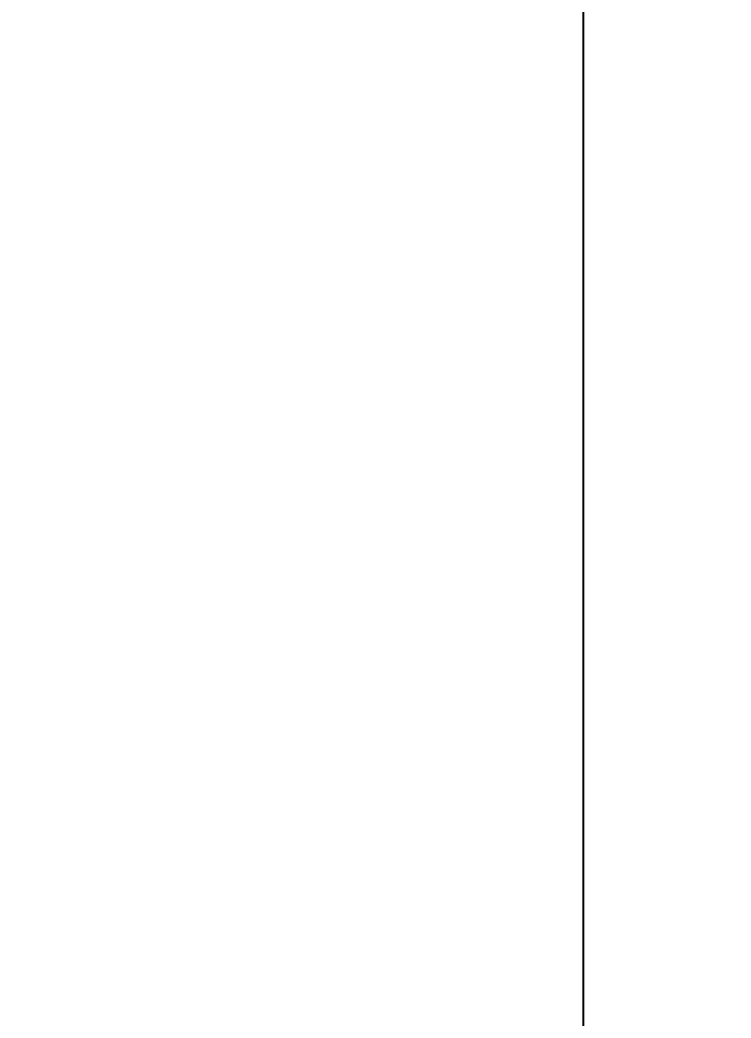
# Model space of a CAD drawing. Header units: millimetres. Extents: x 68 to 2000, y 100 to 2870.
# Drawn here: x 529.1 to 605.1, y 1625.5 to 1732.1 of the extents above; entities that cross this region are included whole.
import ezdxf

# ---------------------------------------------------------------- set-up
doc = ezdxf.new("R2010")
doc.units = ezdxf.units.MM
doc.header["$LTSCALE"] = 10
doc.layers.add('_Sichtbarkanten', color=7, linetype='Continuous', lineweight=25)
doc.layers.add('Bemaßung (ISO)', color=7, linetype='Continuous', lineweight=25)
doc.styles.add('Notiztext (DIN)', font='verdana.ttf')
doc.dimstyles.new('Standard (DIN)', dxfattribs={"dimscale": 10, "dimtxt": 2.5, "dimasz": 2.5, "dimexe": 2, "dimexo": 4, "dimgap": 0.5, "dimtad": 1, "dimdec": 1, "dimrnd": 1e-08, "dimtxsty": 'Notiztext (DIN)', "dimcen": 0.09, "dimclrd": 256, "dimclre": 256, "dimclrt": 256, "dimadec": 0, "dimazin": 2, "dimtfac": 1, "dimtmove": 0, "dimatfit": 3, "dimfxl": 0, "dimtolj": 1, "dimtzin": 0, "dimlwd": -1, "dimlwe": -1, "dimarcsym": 0})

# ---------------------------------------------------------------- blocks, each defined once
blk = doc.blocks.new('*D75')
at = {"layer": 'Bemaßung (ISO)', "transparency": 16777216}
for p, q in [((649.43, 1980.97), (649.43, 1401.78)), ((589.28, 1533.67), (589.28, 1401.78)), ((564.28, 1421.78), (539.28, 1421.78)), ((589.28, 1421.78), (614.28, 1421.78)), ((614.28, 1421.78), (624.43, 1421.78)), ((649.43, 1421.78), (624.43, 1421.78)), ((674.43, 1421.78), (699.43, 1421.78))]:
    blk.add_line(p, q, dxfattribs=at)
for points in [[(564.28, 1425.95), (564.28, 1417.62), (589.28, 1421.78)], [(674.43, 1425.95), (674.43, 1417.62), (649.43, 1421.78)]]:
    blk.add_solid(points, dxfattribs=at)
at = {"layer": 'Defpoints', "color": 0, "transparency": 16777216}
for p in [(649.43, 2020.97), (589.28, 1573.67), (649.43, 1421.78)]:
    blk.add_point(p, dxfattribs=at)
at = {"layer": 'Bemaßung (ISO)', "transparency": 16777216, "insert": (599.78, 1452.81), "char_height": 25, "attachment_point": 1, "style": 'Notiztext (DIN)'}
blk.add_mtext('\\A1;60', dxfattribs=at)
blk = doc.blocks.new('*D77')
at = {"layer": 'Bemaßung (ISO)', "transparency": 16777216}
for p, q in [((549.28, 2573.67), (289.28, 2573.67)), ((309.28, 2548.67), (309.28, 1598.67)), ((549.28, 1573.67), (289.28, 1573.67))]:
    blk.add_line(p, q, dxfattribs=at)
for points in [[(305.11, 2548.67), (313.45, 2548.67), (309.28, 2573.67)], [(305.11, 1598.67), (313.45, 1598.67), (309.28, 1573.67)]]:
    blk.add_solid(points, dxfattribs=at)
at = {"layer": 'Defpoints', "color": 0, "transparency": 16777216}
for p in [(589.28, 2573.67), (309.28, 1573.67), (589.28, 1573.67)]:
    blk.add_point(p, dxfattribs=at)
at = {"layer": 'Bemaßung (ISO)', "transparency": 16777216, "insert": (278.26, 2033.42), "char_height": 25, "attachment_point": 1, "rotation": 90, "style": 'Notiztext (DIN)'}
blk.add_mtext('\\A1;1000', dxfattribs=at)
blk = doc.blocks.new('*D78')
at = {"layer": 'Bemaßung (ISO)', "transparency": 16777216}
for p, q in [((584.44, 2523.66), (474.06, 2523.66)), ((494.06, 1648.68), (494.06, 2498.66)), ((584.44, 1623.68), (474.06, 1623.68))]:
    blk.add_line(p, q, dxfattribs=at)
for points in [[(489.9, 2498.66), (498.23, 2498.66), (494.06, 2523.66)], [(489.9, 1648.68), (498.23, 1648.68), (494.06, 1623.68)]]:
    blk.add_solid(points, dxfattribs=at)
at = {"layer": 'Defpoints', "color": 0, "transparency": 16777216}
for p in [(494.06, 2523.66), (624.44, 2523.66), (624.44, 1623.68)]:
    blk.add_point(p, dxfattribs=at)
at = {"layer": 'Bemaßung (ISO)', "transparency": 16777216, "insert": (463.04, 2042.96), "char_height": 25, "attachment_point": 1, "rotation": 90, "style": 'Notiztext (DIN)'}
blk.add_mtext('\\A1;900', dxfattribs=at)
blk = doc.blocks.new('*D80')
at = {"layer": 'Bemaßung (ISO)', "transparency": 16777216}
for p, q in [((622.44, 1585.68), (622.44, 1487.99)), ((676.42, 1585.68), (676.42, 1487.99)), ((597.44, 1507.99), (572.44, 1507.99)), ((622.44, 1507.99), (676.42, 1507.99)), ((701.42, 1507.99), (726.42, 1507.99))]:
    blk.add_line(p, q, dxfattribs=at)
for points in [[(597.44, 1512.16), (597.44, 1503.82), (622.44, 1507.99)], [(701.42, 1512.16), (701.42, 1503.82), (676.42, 1507.99)]]:
    blk.add_solid(points, dxfattribs=at)
at = {"layer": 'Defpoints', "color": 0, "transparency": 16777216}
for p in [(622.44, 1625.68), (676.42, 1625.68), (676.42, 1507.99)]:
    blk.add_point(p, dxfattribs=at)
at = {"layer": 'Bemaßung (ISO)', "transparency": 16777216, "insert": (629.97, 1538.51), "char_height": 25, "attachment_point": 1, "style": 'Notiztext (DIN)'}
blk.add_mtext('\\A1;54', dxfattribs=at)

msp = doc.modelspace()

# ---------------------------------------------------------------- linework, layer by layer
at = {"layer": '_Sichtbarkanten'}
msp.add_line((589.28, 2573.67), (589.28, 1573.67), dxfattribs=at)

# ---------------------------------------------------------------- dimensions: what is measured, and where the dimension line sits
at = {"layer": 'Bemaßung (ISO)'}
for base, p1, p2, angle, override, picture, middle in [((309.28, 1573.67), (589.28, 2573.67), (589.28, 1573.67), 90, {"dimdec": 1, "dimtp": 0, "dimtm": 0, "dimtdec": 2, "dimtofl": 0, "dimatfit": 1}, '*D77', (309.28, 2073.67)), ((494.06, 2523.66), (624.44, 1623.68), (624.44, 2523.66), 90, {"dimdec": 1, "dimtp": 0, "dimtm": 0, "dimtdec": 2, "dimtofl": 0, "dimatfit": 1}, '*D78', (494.06, 2073.67)), ((649.43, 1421.78), (589.28, 1573.67), (649.43, 2020.97), 180, {"dimdec": 0, "dimtp": 0, "dimtm": 0, "dimtdec": 0, "dimtofl": 0}, '*D75', (619.35, 1421.78))]:
    dim = msp.add_linear_dim(base=base, p1=p1, p2=p2, angle=angle, dimstyle='Standard (DIN)', override=override, dxfattribs=at)
    dim.commit()
    dim.dimension.update_dxf_attribs({"geometry": picture, "text_midpoint": middle, "dimtype": 160})
dim = msp.add_linear_dim(base=(676.42, 1507.99), p1=(622.44, 1625.68), p2=(676.42, 1625.68), dimstyle='Standard (DIN)', override={"dimdec": 1, "dimtp": 0, "dimtm": 0, "dimtdec": 2, "dimtofl": 1, "dimatfit": 1}, dxfattribs=at)
dim.commit()
dim.dimension.update_dxf_attribs({"geometry": '*D80', "text_midpoint": (649.43, 1507.99), "dimtype": 160})

doc.saveas('drawing.dxf')
